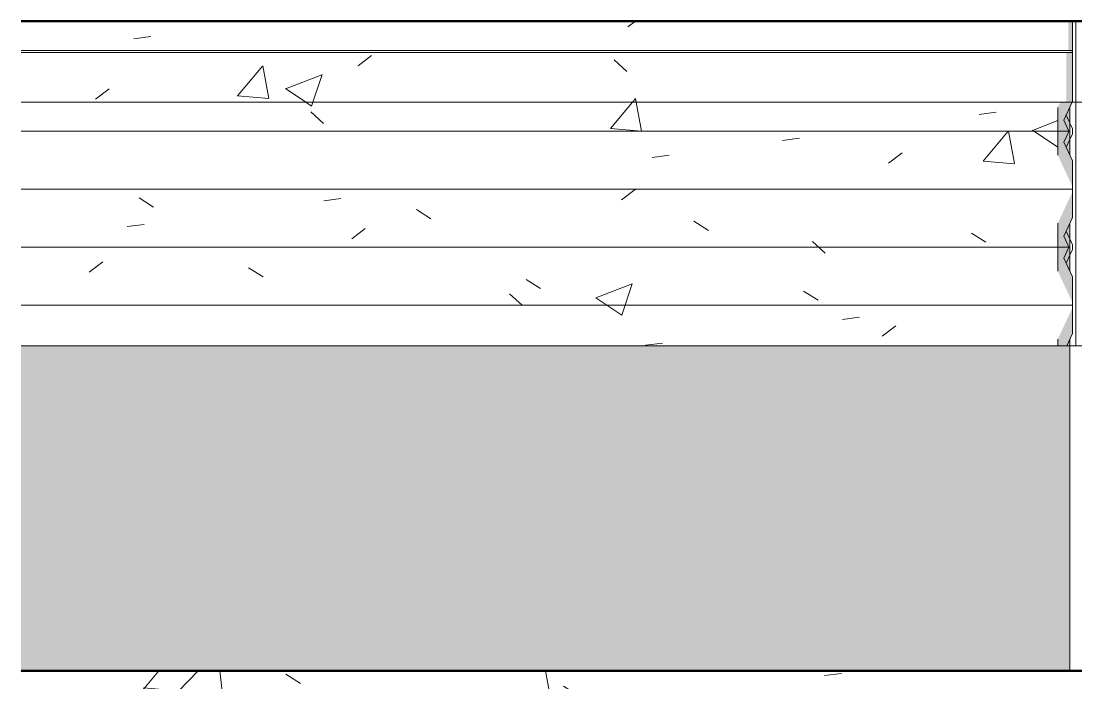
# Model space of a CAD drawing. Header units: inches. Extents: x -12094 to -4267, y -204 to 12515.
# Drawn here: x -6958.16 to -6938.68, y -140.23 to -128 of the extents above; entities that cross this region are included whole.
import ezdxf

# ---------------------------------------------------------------- set-up
doc = ezdxf.new("R2010")
doc.units = ezdxf.units.IN
doc.header["$MEASUREMENT"] = 0
for name, color, linetype, lineweight in [('A-FLOR', 192, 'Continuous', 18), ('A-FLOR-MCUT', 51, 'Continuous', 18), ('A-FLOR-PATT', 8, 'Continuous', 50), ('A-GENM', 13, 'Continuous', 18), ('S-FNDN', 32, 'Continuous', 18)]:
    doc.layers.add(name, color=color, linetype=linetype, lineweight=lineweight)
pattern_1 = [(49.99999999999999, (-6912.855285052783, -133), (6.885996509346783, -0.6020972290784385), [0.72, -7.92]), (355, (-6912.855285052783, -133), (-1.331755638042277, 7.220546511209704), [0.5760000000000001, -6.336]), (100.451, (-6912.281285052783, -133.05), (5.553628550824647, 6.618191212065827), [0.612, -6.731]), (46.184, (-6912.855285052783, -131.08), (10.24564176015205, -1.588925084020156), [1.08, -11.88]), (96.63599999999998, (-6912.001285052782, -131.212), (8.97243871995047, 9.351518401667914), [0.9179999999999999, -10.096]), (351.184, (-6912.855285052783, -131.08), (8.973199131649128, 9.351230365239182), [0.8640000000000001, -9.504]), (21, (-6911.895285052782, -131.56), (5.730725721386895, -3.865003454880041), [0.72, -7.92]), (326, (-6911.895285052782, -131.56), (2.335810685944815, 6.960880220160812), [0.5760000000000001, -6.336]), (71.45100000000001, (-6911.418285052783, -131.882), (8.065875744922518, 3.095947910975024), [0.612, -6.731]), (37.50000000000001, (-6912.855285052783, -133), (0.1168659464360498, 3.195478422797376), [0.317, -5.942, 0.317, -6.115, -6.36]), (37.50000000000001, (-6912.855285052783, -133), (0.1168659464360498, 3.195478422797376), [-12.691, 0.317, -6.042999999999999]), (7.499999999999999, (-6912.855285052783, -133), (2.525430012237227, 3.786024729619641), [0.317, -3.35, 0.317, -5.797999999999999, -2.424]), (7.499999999999999, (-6912.855285052783, -133), (2.525430012237227, 3.786024729619641), [-9.782, 0.317, -2.107]), (327.5, (-6914.996285052783, -133), (5.124368529577271, -0.2161762546582744), [0.317, -2.083, 0.317, -7.171, -9.936]), (327.5, (-6914.996285052783, -133), (5.124368529577271, -0.2161762546582744), [-9.888, 0.317, -9.619]), (317.5, (-6915.956285052783, -133), (5.598326199827542, 0.9614097775270012), [0.317, -2.803, 0.317, -4.656000000000001, -7.056]), (317.5, (-6915.956285052783, -133), (5.598326199827542, 0.9614097775270012), [-8.093, 0.317, -6.739])]

# ---------------------------------------------------------------- blocks, each defined once
blk = doc.blocks.new('Zapata-Rectangular - 9_0x9_0x1_5-154492-SECTION 03 - DET')
at = {"layer": 'S-FNDN'}
h = blk.add_hatch(dxfattribs=at)
h.set_pattern_fill('FP_22', color=256, style=0, pattern_type=2)
h.set_pattern_definition([(49.99999999999999, (-2167.627, -133), (6.885996509346783, -0.6020972290784385), [0.72, -7.92]), (355, (-2167.627, -133), (-1.331755638042277, 7.220546511209704), [0.5760000000000001, -6.336]), (100.451, (-2167.053, -133.05), (5.553628550824647, 6.618191212065827), [0.612, -6.731]), (46.184, (-2167.627, -131.08), (10.24564176015205, -1.588925084020156), [1.08, -11.88]), (96.636, (-2166.773, -131.212), (8.97243871995047, 9.351518401667914), [0.9179999999999999, -10.096]), (351.184, (-2167.627, -131.08), (8.973199131649128, 9.351230365239182), [0.8640000000000001, -9.504]), (21, (-2166.667, -131.56), (5.730725721386895, -3.865003454880041), [0.72, -7.92]), (326, (-2166.667, -131.56), (2.335810685944815, 6.960880220160812), [0.5760000000000001, -6.336]), (71.45100000000001, (-2166.19, -131.882), (8.065875744922518, 3.095947910975024), [0.612, -6.731]), (37.50000000000001, (-2167.627, -133), (0.1168659464360498, 3.195478422797376), [0.317, -5.942, 0.317, -6.115, -6.36]), (37.50000000000001, (-2167.627, -133), (0.1168659464360498, 3.195478422797376), [-12.691, 0.317, -6.042999999999999]), (7.499999999999999, (-2167.627, -133), (2.525430012237227, 3.786024729619641), [0.317, -3.35, 0.317, -5.797999999999999, -2.424]), (7.499999999999999, (-2167.627, -133), (2.525430012237227, 3.786024729619641), [-9.782, 0.317, -2.107]), (327.5, (-2169.768, -133), (5.124368529577271, -0.2161762546582744), [0.317, -2.083, 0.317, -7.171, -9.936]), (327.5, (-2169.768, -133), (5.124368529577271, -0.2161762546582744), [-9.888, 0.317, -9.619]), (317.5, (-2170.728, -133), (5.598326199827542, 0.9614097775270012), [0.317, -2.803, 0.317, -4.656000000000001, -7.056]), (317.5, (-2170.728, -133), (5.598326199827542, 0.9614097775270012), [-8.093, 0.317, -6.739])])
h.paths.add_polyline_path([(-2171.389235371565, -157.7165354330708), (-2129.842235371565, -157.7165354330708), (-2129.842235371565, -140), (-2212.936235371565, -140), (-2212.936235371565, -157.7165354330708)], flags=0)
at = {"layer": 'S-FNDN', "lineweight": 35}
blk.add_line((-2129.842235371565, -140), (-2212.936235371565, -140), dxfattribs=at)

msp = doc.modelspace()

# ---------------------------------------------------------------- hatches: boundary and pattern name
at = {"layer": 'A-FLOR-PATT', "lineweight": 18}
h = msp.add_hatch(dxfattribs=at)
h.set_pattern_fill('FP_22', color=256, style=0, pattern_type=2)
h.set_pattern_definition(pattern_1)
h.paths.add_polyline_path([(-6958.164520424348, -129.5000000000006), (-6938.859892901679, -129.5000000000006), (-6938.859892901679, -128.5809047504956), (-6938.794662419421, -128.5809047504956), (-6938.794662419421, -128.5415346717554), (-6938.82052282294, -128.5415346717554), (-6938.82052282294, -128), (-6958.164520424348, -128), (-6958.164520424348, -128.5809047504956)], flags=0)
h = msp.add_hatch(dxfattribs=at)
h.set_pattern_fill('FP_22', color=256, style=0, pattern_type=2)
h.set_pattern_definition(pattern_1)
h.paths.add_polyline_path([(-6939.017373216635, -133.9999999999999), (-6939.017373216635, -133.8749266152501), (-6938.754717864665, -133.3116603952413), (-6938.74542242265, -133.246547938538), (-6938.759300891186, -133.171607149742), (-6939.017373216635, -132.6181692618279), (-6939.017373216635, -131.7340420789418), (-6938.759300891186, -131.1806041910268), (-6938.74542242265, -131.1056634022309), (-6938.759300891186, -131.0307226134346), (-6939.017373216635, -130.4772847255207), (-6939.01737321664, -129.5931575426459), (-6938.973933141091, -129.5000000000006), (-6958.164520424348, -129.5000000000006), (-6958.164520424348, -133.9999999999999), (-6942.584395424347, -133.9999999999999)], flags=0)
h = msp.add_hatch(dxfattribs=at)
h.set_pattern_fill('FP_21', color=256, style=0, pattern_type=2)
h.set_pattern_definition([(212.005, (-6913.258285052783, -131.992), (-20.15531355664672, -13.43650432341883), [0.6339999999999998, -62.74699999999999]), (213.69, (-6912.855285052783, -131.724), (-6.718814044573195, -6.718243508123681), [0.484, -23.739]), (198.435, (-6912.654285052782, -131.656), (-13.43682800444516, -6.718903346451592), [0.2119999999999999, -21.03299999999999]), (180, (-6912.385285052783, -131.656), (-8.227177196671919e-16, -6.718), [0.269, -6.45]), (161.565, (-6912.183285052783, -131.724), (-6.718891344839532, -0.0003102263950731654), [0.212, -21.033]), (333.4349999999999, (-6912.116285052783, -126.886), (6.718489844793733, 0.0004532146078206623), [0.3, -14.722]), (296.565, (-6912.183285052783, -126.752), (6.718931057776368, -6.718495846604963), [0.15, -14.872]), (270, (-6912.183285052783, -126.416), (6.718, 4.11358859833596e-16), [0.336, -6.382000000000001]), (186.34, (-6912.116285052783, -130.783), (-53.74682536116607, -6.718253314390154), [0.608, -60.229]), (296.565, (-6910.638285052783, -126.618), (6.718931057776368, -6.718495846604963), [0.15, -14.872]), (303.69, (-6910.772285052783, -126.416), (6.718243508123682, -6.718814044573195), [0.242, -23.981]), (229.399, (-6909.698285052782, -129.372), (-33.5913656305806, -40.31051581253518), [0.6189999999999998, -61.31999999999999]), (243.435, (-6909.496285052783, -128.969), (0.0004532146078206623, -6.718489844793732), [0.451, -14.572]), (213.69, (-6907.145285052782, -129.708), (-6.718814044573195, -6.718243508123681), [0.242, -23.981]), (33.69, (-6909.160285052783, -131.589), (6.718814044573195, 6.718243508123681), [0.2419999999999999, -23.98099999999999]), (0, (-6909.294285052783, -131.589), (0, 6.718), [0.134, -6.584]), (333.4349999999999, (-6909.429285052783, -131.522), (6.718489844793733, 0.0004532146078206623), [0.15, -14.872]), (284.036, (-6909.496285052783, -131.253), (6.717908630976408, -20.1554665940993), [0.277, -27.423]), (270, (-6909.496285052783, -131.119), (6.718, 4.11358859833596e-16), [0.134, -6.584]), (243.435, (-6909.496285052783, -130.985), (0.0004532146078206623, -6.718489844793732), [0.15, -14.872]), (135, (-6909.496285052783, -130.917), (-6.718928634834574, 4.440892098500626e-16), [0.095, -9.406]), (90, (-6909.496285052783, -130.985), (-6.718, 4.11358859833596e-16), [0.067, -6.651]), (18.435, (-6907.077285052783, -127.894), (13.43682800444516, 6.71890334645159), [0.425, -20.82]), (6.340000000000001, (-6906.674285052783, -127.76), (53.74682536116607, 6.718253314390159), [0.6079999999999998, -60.22899999999998]), (180, (-6906.943285052783, -129.372), (-8.227177196671919e-16, -6.718), [0.403, -6.315]), (197.354, (-6905.868285052782, -129.036), (-20.15450382999877, -6.718396934281644), [1.126, -111.493]), (198.435, (-6905.667285052783, -128.969), (-13.43682800444516, -6.718903346451592), [0.2119999999999999, -21.03299999999999]), (213.69, (-6905.465285052783, -128.835), (-6.718814044573195, -6.718243508123681), [0.242, -23.981]), (251.565, (-6905.398285052783, -128.633), (0.0003102263950740536, -6.718891344839532), [0.212, -21.033]), (243.435, (-6905.331285052783, -128.499), (0.0004532146078206623, -6.718489844793732), [0.15, -14.872]), (270, (-6905.331285052783, -128.364), (6.718, 4.11358859833596e-16), [0.134, -6.584]), (293.199, (-6905.532285052783, -127.894), (6.718389669656555, -13.43693317861826), [0.5119999999999998, -50.65399999999998]), (315, (-6905.734285052782, -127.693), (6.718928634834575, 0), [0.285, -9.216000000000001]), (0, (-6906.070285052783, -127.693), (0, 6.718), [0.336, -6.382000000000001]), (341.565, (-6907.548285052782, -129.305), (6.718891344839532, 0.0003102263950736095), [0.2119999999999999, -21.03299999999999]), (303.69, (-6907.682285052782, -129.103), (6.718243508123682, -6.718814044573195), [0.242, -23.981]), (279.462, (-6907.749285052783, -128.7), (6.717646912482245, -33.59168285393302), [0.4089999999999999, -40.45699999999999]), (270, (-6907.749285052783, -128.297), (6.718, 4.11358859833596e-16), [0.403, -6.315]), (239.036, (-6907.548285052782, -127.961), (-6.718342669103879, -13.43619960332899), [0.3919999999999999, -38.78199999999998]), (188.13, (-6907.077285052783, -127.894), (-40.31004827658251, -6.718149517507598), [0.475, -47.03100000000001]), (116.565, (-6912.049285052783, -128.096), (-6.718931057776366, 6.718495846604963), [0.15, -14.872]), (135, (-6911.915285052783, -128.23), (-6.718928634834574, 4.440892098500626e-16), [0.19, -9.311]), (168.69, (-6911.579285052783, -128.297), (-6.718546558021507, -0.0003843141226744784), [0.343, -33.914]), (191.31, (-6911.243285052782, -128.23), (-26.87319773118255, -6.718774345129124), [0.3429999999999999, -33.91399999999999]), (194.036, (-6910.974285052783, -128.163), (-20.1554665940993, -6.7179086309764), [0.277, -27.423]), (236.31, (-6910.840285052783, -127.961), (-6.718790290847, -13.43678812170602), [0.242, -23.981]), (236.31, (-6910.705285052783, -127.76), (-6.718790290847, -13.43678812170602), [0.242, -23.981]), (270, (-6910.705285052783, -127.558), (6.718, 4.11358859833596e-16), [0.202, -6.517]), (291.801, (-6910.840285052783, -127.222), (6.718732694992648, -13.43677699350692), [0.362, -35.817]), (116.565, (-6910.772285052783, -128.633), (-6.718931057776366, 6.718495846604963), [0.3, -14.722]), (168.69, (-6910.437285052782, -128.7), (-6.718546558021507, -0.0003843141226744784), [0.343, -33.914]), (194.036, (-6910.168285052783, -128.633), (-20.1554665940993, -6.7179086309764), [0.277, -27.423]), (225, (-6909.966285052782, -128.432), (4.440892098500626e-16, -6.718928634834574), [0.285, -9.216000000000001]), (251.565, (-6909.899285052783, -128.23), (0.0003102263950740536, -6.718891344839532), [0.212, -21.033]), (296.565, (-6910.033285052783, -127.961), (6.718931057776368, -6.718495846604963), [0.3, -14.722]), (315, (-6910.168285052783, -127.827), (6.718928634834575, 0), [0.19, -9.311]), (326.31, (-6910.369285052782, -127.693), (13.43678812170602, -6.718790290847002), [0.2419999999999999, -23.98099999999999]), (0, (-6910.504285052783, -127.693), (0, 6.718), [0.134, -6.584]), (33.69, (-6910.705285052783, -127.827), (6.718814044573195, 6.718243508123681), [0.2419999999999999, -23.98099999999999]), (71.565, (-6910.772285052783, -128.028), (-0.0003102263950736095, 6.718891344839532), [0.212, -21.033]), (63.435, (-6910.840285052783, -128.163), (-0.0004532146078202182, 6.718489844793733), [0.15, -14.872]), (71.565, (-6910.907285052783, -128.364), (-0.0003102263950736095, 6.718891344839532), [0.212, -21.033]), (104.036, (-6910.907285052783, -128.633), (-6.717908630976406, 20.1554665940993), [0.277, -27.423]), (45, (-6911.041285052783, -128.767), (0, 6.718928634834575), [0.19, -9.311]), (18.435, (-6911.243285052782, -128.835), (13.43682800444516, 6.71890334645159), [0.212, -21.033]), (0, (-6911.579285052783, -128.835), (0, 6.718), [0.336, -6.382000000000001]), (14.036, (-6911.847285052783, -128.902), (20.1554665940993, 6.717908630976407), [0.277, -27.423]), (341.565, (-6912.049285052783, -128.835), (6.718891344839532, 0.0003102263950736095), [0.2119999999999999, -21.03299999999999]), (270, (-6912.049285052783, -128.633), (6.718, 4.11358859833596e-16), [0.202, -6.517]), (225, (-6911.847285052783, -128.432), (4.440892098500626e-16, -6.718928634834574), [0.285, -9.216000000000001]), (198.435, (-6911.444285052783, -128.297), (-13.43682800444516, -6.718903346451592), [0.4249999999999999, -20.81999999999999]), (180, (-6911.108285052783, -128.297), (-8.227177196671919e-16, -6.718), [0.336, -6.382000000000001]), (153.435, (-6910.974285052783, -128.364), (-6.718489844793733, -0.0004532146078197741), [0.15, -14.872]), (206.565, (-6908.421285052782, -129.439), (-6.718495846604963, -6.718931057776368), [0.15, -14.872]), (146.31, (-6908.220285052783, -129.574), (-13.43678812170602, 6.718790290847002), [0.2419999999999999, -23.98099999999999]), (119.745, (-6907.951285052783, -130.044), (-20.15459765150557, 33.59141717025238), [0.5419999999999998, -53.62299999999999]), (95.711, (-6907.884285052783, -130.716), (-6.718223946881164, 60.46458120254826), [0.675, -66.843]), (90, (-6907.884285052783, -130.783), (-6.718, 4.11358859833596e-16), [0.067, -6.651]), (63.435, (-6907.951285052783, -130.917), (-0.0004532146078202182, 6.718489844793733), [0.15, -14.872]), (26.565, (-6908.085285052783, -130.985), (6.718495846604963, 6.718931057776367), [0.15, -14.872]), (0, (-6908.287285052782, -130.985), (0, 6.718), [0.202, -6.517]), (0, (-6908.354285052783, -130.985), (0, 6.718), [0.067, -6.651]), (0, (-6908.488285052783, -130.985), (0, 6.718), [0.134, -6.584]), (326.31, (-6908.690285052782, -130.85), (13.43678812170602, -6.718790290847002), [0.2419999999999999, -23.98099999999999]), (333.4349999999999, (-6908.824285052782, -130.783), (6.718489844793733, 0.0004532146078206623), [0.15, -14.872]), (284.036, (-6908.891285052783, -130.514), (6.717908630976408, -20.1554665940993), [0.277, -27.423]), (270, (-6908.891285052783, -130.38), (6.718, 4.11358859833596e-16), [0.134, -6.584]), (270, (-6908.891285052783, -130.178), (6.718, 4.11358859833596e-16), [0.202, -6.517]), (258.69, (-6908.824285052782, -129.842), (0.0003843141226755886, -6.718546558021507), [0.343, -33.914]), (231.34, (-6908.555285052783, -129.506), (-20.15509477345221, -26.87290793109595), [0.43, -42.588]), (270, (-6907.145285052782, -129.641), (6.718, 4.11358859833596e-16), [0.067, -6.651]), (270, (-6907.145285052782, -129.574), (6.718, 4.11358859833596e-16), [0.067, -6.651]), (326.31, (-6907.346285052783, -129.439), (13.43678812170602, -6.718790290847002), [0.2419999999999999, -23.98099999999999]), (333.4349999999999, (-6907.749285052783, -129.238), (6.718489844793733, 0.0004532146078206623), [0.451, -14.572]), (0, (-6908.085285052783, -129.238), (0, 6.718), [0.336, -6.382000000000001]), (63.435, (-6908.152285052783, -129.372), (-0.0004532146078202182, 6.718489844793733), [0.15, -14.872]), (90, (-6908.152285052783, -129.641), (-6.718, 4.11358859833596e-16), [0.269, -6.45]), (135, (-6907.951285052783, -129.842), (-6.718928634834574, 4.440892098500626e-16), [0.285, -9.216000000000001]), (161.565, (-6907.749285052783, -129.91), (-6.718891344839532, -0.0003102263950731654), [0.212, -21.033]), (180, (-6907.548285052782, -129.91), (-8.227177196671919e-16, -6.718), [0.202, -6.517]), (198.435, (-6907.346285052783, -129.842), (-13.43682800444516, -6.718903346451592), [0.2119999999999999, -21.03299999999999]), (351.8699999999999, (-6909.966285052782, -126.214), (6.71850437100778, -0.0001294193056471382), [0.9499999999999997, -46.55599999999999]), (14.036, (-6910.235285052782, -126.282), (20.1554665940993, 6.717908630976407), [0.277, -27.423]), (53.13, (-6910.437285052782, -126.55), (13.43643600557098, 20.15517599695412), [0.336, -33.256]), (95.19399999999999, (-6910.369285052782, -127.289), (-6.717611572054846, 67.18373028320916), [0.742, -73.464]), (101.31, (-6910.302285052783, -127.625), (-6.718774345129119, 26.87319773118255), [0.3429999999999999, -33.91399999999999]), (143.13, (-6910.033285052783, -127.827), (-20.15517599695412, 13.43643600557098), [0.336, -33.256]), (161.565, (-6909.832285052782, -127.894), (-6.718891344839532, -0.0003102263950731654), [0.212, -21.033]), (198.435, (-6909.630285052783, -127.827), (-13.43682800444516, -6.718903346451592), [0.2119999999999999, -21.03299999999999]), (225, (-6909.294285052783, -127.491), (4.440892098500626e-16, -6.718928634834574), [0.475, -9.026]), (228.814, (-6908.824285052782, -126.954), (-40.31023285063405, -47.02846500288589), [0.7140000000000001, -70.703]), (251.565, (-6908.757285052783, -126.752), (0.0003102263950740536, -6.718891344839532), [0.212, -21.033]), (270, (-6908.757285052783, -126.685), (6.718, 4.11358859833596e-16), [0.067, -6.651]), (288.435, (-6908.824285052782, -126.483), (6.71890334645159, -13.43682800444516), [0.212, -21.033]), (326.31, (-6909.026285052782, -126.349), (13.43678812170602, -6.718790290847002), [0.2419999999999999, -23.98099999999999]), (90, (-6912.116285052783, -127.961), (-6.718, 4.11358859833596e-16), [0.47, -6.247999999999999]), (338.199, (-6911.176285052783, -127.088), (20.15560571394884, -6.717941894943174), [0.362, -35.817]), (0, (-6911.579285052783, -127.088), (0, 6.718), [0.403, -6.315]), (30.964, (-6911.915285052783, -127.289), (20.15514262385684, 13.43665679445557), [0.392, -38.782]), (45, (-6912.116285052783, -127.491), (0, 6.718928634834575), [0.285, -9.216000000000001]), (90, (-6913.191285052782, -130.111), (-6.718, 4.11358859833596e-16), [0.47, -6.247999999999999]), (116.565, (-6912.990285052783, -130.514), (-6.718931057776366, 6.718495846604963), [0.451, -14.572]), (153.435, (-6912.586285052783, -130.716), (-6.718489844793733, -0.0004532146078197741), [0.451, -14.572]), (180, (-6912.251285052782, -130.716), (-8.227177196671919e-16, -6.718), [0.336, -6.382000000000001]), (218.66, (-6911.915285052783, -130.447), (-6.718416579782554, -6.718149199035615), [0.43, -42.588]), (231.34, (-6911.646285052782, -130.111), (-20.15509477345221, -26.87290793109595), [0.43, -42.588]), (213.69, (-6911.243285052782, -129.842), (-6.718814044573195, -6.718243508123681), [0.484, -23.739]), (239.036, (-6911.041285052783, -129.506), (-6.718342669103879, -13.43619960332899), [0.3919999999999999, -38.78199999999998]), (270, (-6911.041285052783, -129.372), (6.718, 4.11358859833596e-16), [0.134, -6.584]), (270, (-6911.041285052783, -129.171), (6.718, 4.11358859833596e-16), [0.202, -6.517]), (315, (-6911.243285052782, -128.969), (6.718928634834575, 0), [0.285, -9.216000000000001]), (350.538, (-6911.646285052782, -128.902), (6.718329017888037, -0.0004554158278380349), [0.409, -40.457]), (14.036, (-6912.183285052783, -129.036), (20.1554665940993, 6.717908630976407), [0.5539999999999999, -27.146]), (18.435, (-6912.788285052782, -129.238), (13.43682800444516, 6.71890334645159), [0.637, -20.608]), (45, (-6912.990285052783, -129.439), (0, 6.718928634834575), [0.285, -9.216000000000001]), (45, (-6913.191285052782, -129.641), (0, 6.718928634834575), [0.285, -9.216000000000001]), (108.435, (-6911.713285052783, -131.119), (-6.718903346451588, 13.43682800444516), [0.4249999999999999, -20.82]), (126.87, (-6911.511285052782, -131.388), (-6.718812001853419, 6.718387997410574), [0.336, -33.256]), (146.31, (-6911.310285052783, -131.522), (-13.43678812170602, 6.718790290847002), [0.2419999999999999, -23.98099999999999]), (161.565, (-6911.108285052783, -131.589), (-6.718891344839532, -0.0003102263950731654), [0.212, -21.033]), (135, (-6910.907285052783, -131.791), (-6.718928634834574, 4.440892098500626e-16), [0.285, -9.216000000000001]), (161.565, (-6910.705285052783, -131.858), (-6.718891344839532, -0.0003102263950731654), [0.212, -21.033]), (180, (-6910.504285052783, -131.858), (-8.227177196671919e-16, -6.718), [0.202, -6.517]), (206.565, (-6910.369285052782, -131.791), (-6.718495846604963, -6.718931057776368), [0.15, -14.872]), (206.565, (-6910.101285052782, -131.656), (-6.718495846604963, -6.718931057776368), [0.3, -14.722]), (189.462, (-6909.698285052782, -131.589), (-33.59168285393302, -6.717646912482254), [0.409, -40.457]), (243.435, (-6909.563285052783, -131.32), (0.0004532146078206623, -6.718489844793732), [0.3, -14.722]), (270, (-6909.563285052783, -131.253), (6.718, 4.11358859833596e-16), [0.067, -6.651]), (270, (-6909.563285052783, -131.119), (6.718, 4.11358859833596e-16), [0.134, -6.584]), (326.31, (-6909.765285052783, -130.716), (13.43678812170602, -6.718790290847002), [0.2419999999999999, -23.98099999999999]), (327.995, (-6910.302285052783, -130.38), (33.59189161883149, -20.15499901931723), [0.634, -62.747]), (329.0359999999999, (-6910.638285052783, -130.178), (13.43619960332899, -6.718342669103882), [0.392, -38.782]), (341.565, (-6911.041285052783, -130.044), (6.718891344839532, 0.0003102263950736095), [0.4249999999999999, -20.81999999999999]), (0, (-6911.310285052783, -130.044), (0, 6.718), [0.269, -6.45]), (33.69, (-6911.511285052782, -130.178), (6.718814044573195, 6.718243508123681), [0.2419999999999999, -23.98099999999999]), (53.13, (-6911.713285052783, -130.447), (13.43643600557098, 20.15517599695412), [0.336, -33.256]), (63.435, (-6911.847285052783, -130.716), (-0.0004532146078202182, 6.718489844793733), [0.3, -14.722]), (225, (-6908.757285052783, -131.253), (4.440892098500626e-16, -6.718928634834574), [0.285, -9.216000000000001]), (236.31, (-6908.623285052783, -131.052), (-6.718790290847, -13.43678812170602), [0.242, -23.981]), (270, (-6908.623285052783, -130.985), (6.718, 4.11358859833596e-16), [0.067, -6.651]), (315, (-6908.757285052783, -130.85), (6.718928634834575, 0), [0.19, -9.311]), (333.4349999999999, (-6909.026285052782, -130.716), (6.718489844793733, 0.0004532146078206623), [0.3, -14.722]), (18.435, (-6909.429285052783, -130.85), (13.43682800444516, 6.71890334645159), [0.425, -20.82]), (75.964, (-6909.496285052783, -131.119), (0.0004565223019592501, 6.718479351132023), [0.2769999999999999, -27.42299999999999]), (71.565, (-6912.519285052783, -132.395), (-0.0003102263950736095, 6.718891344839532), [0.212, -21.033]), (135, (-6912.385285052783, -132.53), (-6.718928634834574, 4.440892098500626e-16), [0.19, -9.311]), (146.31, (-6912.183285052783, -132.664), (-13.43678812170602, 6.718790290847002), [0.2419999999999999, -23.98099999999999]), (153.435, (-6911.915285052783, -132.798), (-6.718489844793733, -0.0004532146078197741), [0.3, -14.722]), (180, (-6911.847285052783, -132.798), (-8.227177196671919e-16, -6.718), [0.067, -6.651]), (161.565, (-6911.646285052782, -132.866), (-6.718891344839532, -0.0003102263950731654), [0.212, -21.033]), (180, (-6911.377285052782, -132.866), (-8.227177196671919e-16, -6.718), [0.269, -6.45]), (198.435, (-6911.176285052783, -132.798), (-13.43682800444516, -6.718903346451592), [0.2119999999999999, -21.03299999999999]), (210.964, (-6910.840285052783, -132.597), (-20.15514262385684, -13.43665679445557), [0.392, -38.782]), (206.565, (-6910.705285052783, -132.53), (-6.718495846604963, -6.718931057776368), [0.15, -14.872]), (251.565, (-6910.638285052783, -132.328), (0.0003102263950740536, -6.718891344839532), [0.212, -21.033]), (303.69, (-6910.772285052783, -132.127), (6.718243508123682, -6.718814044573195), [0.242, -23.981]), (306.87, (-6910.974285052783, -131.858), (6.718812001853419, -6.718387997410574), [0.336, -33.256]), (323.13, (-6911.243285052782, -131.656), (20.15517599695412, -13.43643600557098), [0.336, -33.256]), (345.964, (-6911.511285052782, -131.589), (6.718479351132024, -0.000456522301958362), [0.277, -27.423]), (18.435, (-6911.713285052783, -131.656), (13.43682800444516, 6.71890334645159), [0.212, -21.033]), (30.964, (-6912.049285052783, -131.858), (20.15514262385684, 13.43665679445557), [0.392, -38.782]), (39.806, (-6912.452285052783, -132.194), (6.718300872984038, 6.718145382474386), [0.525, -51.947]), (135, (-6910.437285052782, -132.798), (-6.718928634834574, 4.440892098500626e-16), [0.095, -9.406]), (153.435, (-6910.302285052783, -132.866), (-6.718489844793733, -0.0004532146078197741), [0.15, -14.872]), (191.31, (-6909.966285052782, -132.798), (-26.87319773118255, -6.718774345129124), [0.3429999999999999, -33.91399999999999]), (165.964, (-6909.698285052782, -132.866), (-6.718479351132024, 0.0004565223019565856), [0.2769999999999999, -27.42299999999999]), (175.236, (-6908.891285052783, -132.933), (-6.718213229595826, -4.103194719706771e-05), [0.809, -80.09]), (206.565, (-6908.757285052783, -132.866), (-6.718495846604963, -6.718931057776368), [0.15, -14.872]), (225, (-6908.623285052783, -132.731), (4.440892098500626e-16, -6.718928634834574), [0.19, -9.311]), (270, (-6908.623285052783, -132.395), (6.718, 4.11358859833596e-16), [0.336, -6.382000000000001]), (270, (-6908.623285052783, -132.194), (6.718, 4.11358859833596e-16), [0.202, -6.517]), (308.66, (-6908.891285052783, -131.858), (6.718149199035616, -6.718416579782554), [0.43, -42.588]), (338.199, (-6909.227285052782, -131.724), (20.15560571394884, -6.717941894943174), [0.362, -35.817]), (348.69, (-6909.563285052783, -131.656), (6.718546558021507, 0.0003843141226760327), [0.343, -33.914]), (18.435, (-6910.168285052783, -131.858), (13.43682800444516, 6.71890334645159), [0.637, -20.608]), (36.87, (-6910.437285052782, -132.059), (6.718387997410574, 6.718812001853419), [0.336, -33.256]), (68.199, (-6910.571285052783, -132.395), (6.717941894943177, 20.15560571394884), [0.362, -35.817]), (101.31, (-6910.504285052783, -132.731), (-6.718774345129119, 26.87319773118255), [0.3429999999999999, -33.91399999999999]), (348.69, (-6911.108285052783, -126.349), (6.718546558021507, 0.0003843141226760327), [0.343, -33.914]), (354.806, (-6911.847285052783, -126.282), (6.718567179914222, -0.0002213130375007255), [0.742, -73.464]), (0, (-6912.049285052783, -126.282), (0, 6.718), [0.202, -6.517]), (45, (-6912.183285052783, -126.416), (0, 6.718928634834575), [0.19, -9.311]), (180, (-6911.646285052782, -127.021), (-8.227177196671919e-16, -6.718), [0.202, -6.517]), (188.13, (-6911.176285052783, -126.954), (-40.31004827658251, -6.718149517507598), [0.475, -47.03100000000001]), (172.875, (-6910.638285052783, -127.021), (-6.717845260156631, 0.0002461525846643164), [0.542, -53.623]), (225, (-6910.571285052783, -126.954), (4.440892098500626e-16, -6.718928634834574), [0.095, -9.406]), (270, (-6910.571285052783, -126.752), (6.718, 4.11358859833596e-16), [0.202, -6.517]), (161.565, (-6908.421285052782, -126.55), (-6.718891344839532, -0.0003102263950731654), [0.212, -21.033]), (180, (-6908.152285052783, -126.55), (-8.227177196671919e-16, -6.718), [0.269, -6.45]), (198.435, (-6907.951285052783, -126.483), (-13.43682800444516, -6.718903346451592), [0.2119999999999999, -21.03299999999999]), (170.538, (-6907.548285052782, -126.55), (-6.718329017888037, 0.0004554158278409215), [0.4089999999999999, -40.45699999999999]), (213.69, (-6907.346285052783, -126.416), (-6.718814044573195, -6.718243508123681), [0.242, -23.981]), (270, (-6907.346285052783, -126.349), (6.718, 4.11358859833596e-16), [0.067, -6.651]), (296.565, (-6907.413285052782, -126.214), (6.718931057776368, -6.718495846604963), [0.15, -14.872]), (341.565, (-6907.816285052782, -126.08), (6.718891344839532, 0.0003102263950736095), [0.4249999999999999, -20.81999999999999]), (341.565, (-6908.220285052783, -125.946), (6.718891344839532, 0.0003102263950736095), [0.4249999999999999, -20.81999999999999]), (14.036, (-6908.488285052783, -126.013), (20.1554665940993, 6.717908630976407), [0.277, -27.423]), (45, (-6908.690285052782, -126.214), (0, 6.718928634834575), [0.285, -9.216000000000001]), (104.036, (-6908.623285052783, -126.483), (-6.717908630976406, 20.1554665940993), [0.277, -27.423]), (0, (-6913.863285052783, -132.328), (0, 6.718), [0.067, -6.651]), (315, (-6913.997285052783, -132.194), (6.718928634834575, 0), [0.19, -9.311]), (274.764, (-6914.064285052783, -131.388), (6.718841475127466, -73.90130005102824), [0.809, -80.09]), (255.964, (-6913.997285052783, -131.119), (-0.0004565223019581399, -6.718479351132024), [0.277, -27.423]), (225, (-6913.863285052783, -130.985), (4.440892098500626e-16, -6.718928634834574), [0.19, -9.311]), (198.435, (-6913.258285052783, -130.783), (-13.43682800444516, -6.718903346451592), [0.6369999999999998, -20.60799999999999]), (180, (-6913.191285052782, -130.783), (-8.227177196671919e-16, -6.718), [0.067, -6.651]), (171.87, (-6912.721285052783, -130.85), (-6.71850437100778, 0.0001294193056482484), [0.475, -47.03100000000001]), (146.31, (-6911.915285052783, -130.917), (-13.43678812170602, 6.718790290847002), [0.2419999999999999, -23.98099999999999]), (108.435, (-6911.780285052782, -131.32), (-6.718903346451588, 13.43682800444516), [0.4249999999999999, -20.82]), (90, (-6911.780285052782, -131.388), (-6.718, 4.11358859833596e-16), [0.067, -6.651]), (71.565, (-6911.847285052783, -131.589), (-0.0003102263950736095, 6.718891344839532), [0.212, -21.033]), (26.565, (-6911.982285052783, -131.656), (6.718495846604963, 6.718931057776367), [0.15, -14.872]), (18.435, (-6912.183285052783, -131.724), (13.43682800444516, 6.71890334645159), [0.212, -21.033]), (126.87, (-6908.555285052783, -132.194), (-6.718812001853419, 6.718387997410574), [0.336, -33.256]), (123.69, (-6908.421285052782, -132.395), (-6.71824350812368, 6.718814044573197), [0.242, -23.981]), (149.036, (-6908.085285052783, -132.597), (-13.43619960332899, 6.718342669103882), [0.392, -38.782]), (168.69, (-6907.749285052783, -132.664), (-6.718546558021507, -0.0003843141226744784), [0.343, -33.914]), (213.69, (-6907.548285052782, -132.53), (-6.718814044573195, -6.718243508123681), [0.242, -23.981]), (251.565, (-6907.481285052782, -132.328), (0.0003102263950740536, -6.718891344839532), [0.212, -21.033]), (270, (-6907.481285052782, -132.261), (6.718, 4.11358859833596e-16), [0.067, -6.651]), (279.462, (-6907.548285052782, -131.858), (6.717646912482245, -33.59168285393302), [0.4089999999999999, -40.45699999999999]), (243.435, (-6907.481285052782, -131.724), (0.0004532146078206623, -6.718489844793732), [0.15, -14.872]), (270, (-6907.481285052782, -131.656), (6.718, 4.11358859833596e-16), [0.067, -6.651]), (296.565, (-6907.682285052782, -131.253), (6.718931057776368, -6.718495846604963), [0.451, -14.572]), (329.0359999999999, (-6908.018285052783, -131.052), (13.43619960332899, -6.718342669103882), [0.392, -38.782]), (8.130000000000003, (-6908.488285052783, -131.119), (40.31004827658251, 6.718149517507591), [0.475, -47.03100000000001]), (45, (-6908.757285052783, -131.388), (0, 6.718928634834575), [0.38, -9.121]), (45, (-6908.891285052783, -131.522), (0, 6.718928634834575), [0.19, -9.311]), (90, (-6908.891285052783, -131.724), (-6.718, 4.11358859833596e-16), [0.202, -6.517]), (123.69, (-6908.757285052783, -131.925), (-6.71824350812368, 6.718814044573197), [0.242, -23.981]), (101.31, (-6907.749285052783, -130.716), (-6.718774345129119, 26.87319773118255), [0.3429999999999999, -33.91399999999999]), (108.435, (-6907.682285052782, -130.917), (-6.718903346451588, 13.43682800444516), [0.212, -21.033]), (135, (-6907.615285052783, -130.985), (-6.718928634834574, 4.440892098500626e-16), [0.095, -9.406]), (180, (-6907.413285052782, -130.985), (-8.227177196671919e-16, -6.718), [0.202, -6.517]), (213.69, (-6907.212285052783, -130.85), (-6.718814044573195, -6.718243508123681), [0.242, -23.981]), (187.125, (-6906.674285052783, -130.783), (-47.02789557115097, -6.71795587577942), [0.542, -53.623]), (236.31, (-6906.540285052783, -130.581), (-6.718790290847, -13.43678812170602), [0.242, -23.981]), (270, (-6906.540285052783, -130.514), (6.718, 4.11358859833596e-16), [0.067, -6.651]), (288.435, (-6906.607285052783, -130.313), (6.71890334645159, -13.43682800444516), [0.212, -21.033]), (285.945, (-6906.741285052783, -129.842), (6.718303278159239, -20.15482461006979), [0.4889999999999999, -48.42099999999999]), (315, (-6906.876285052782, -129.708), (6.718928634834575, 0), [0.19, -9.311]), (18.435, (-6907.077285052783, -129.775), (13.43682800444516, 6.71890334645159), [0.212, -21.033]), (29.745, (-6907.548285052782, -130.044), (33.59141717025238, 20.15459765150556), [0.542, -53.623]), (18.435, (-6907.749285052783, -130.111), (13.43682800444516, 6.71890334645159), [0.212, -21.033]), (75.964, (-6907.816285052782, -130.38), (0.0004565223019592501, 6.718479351132023), [0.2769999999999999, -27.42299999999999]), (180, (-6909.765285052783, -128.633), (-8.227177196671919e-16, -6.718), [0.202, -6.517]), (180, (-6909.630285052783, -128.633), (-8.227177196671919e-16, -6.718), [0.134, -6.584]), (135, (-6909.496285052783, -128.767), (-6.718928634834574, 4.440892098500626e-16), [0.19, -9.311]), (90, (-6909.496285052783, -128.969), (-6.718, 4.11358859833596e-16), [0.202, -6.517]), (26.565, (-6910.504285052783, -130.044), (6.718495846604963, 6.718931057776367), [0.451, -14.572]), (341.565, (-6910.705285052783, -129.977), (6.718891344839532, 0.0003102263950736095), [0.2119999999999999, -21.03299999999999]), (300.964, (-6910.907285052783, -129.641), (13.43665679445557, -20.15514262385684), [0.392, -38.782]), (71.565, (-6909.630285052783, -129.439), (-0.0003102263950736095, 6.718891344839532), [0.212, -21.033]), (90, (-6909.630285052783, -129.775), (-6.718, 4.11358859833596e-16), [0.336, -6.382000000000001]), (123.69, (-6909.496285052783, -129.977), (-6.71824350812368, 6.718814044573197), [0.242, -23.981]), (153.435, (-6909.227285052782, -130.111), (-6.718489844793733, -0.0004532146078197741), [0.3, -14.722]), (198.435, (-6909.026285052782, -130.044), (-13.43682800444516, -6.718903346451592), [0.2119999999999999, -21.03299999999999]), (243.435, (-6908.959285052782, -129.91), (0.0004532146078206623, -6.718489844793732), [0.15, -14.872]), (255.964, (-6908.891285052783, -129.641), (-0.0004565223019581399, -6.718479351132024), [0.277, -27.423]), (251.565, (-6908.824285052782, -129.439), (0.0003102263950740536, -6.718891344839532), [0.212, -21.033]), (291.801, (-6908.959285052782, -129.103), (6.718732694992648, -13.43677699350692), [0.362, -35.817]), (323.13, (-6909.227285052782, -128.902), (20.15517599695412, -13.43643600557098), [0.336, -33.256]), (18.435, (-6909.429285052783, -128.969), (13.43682800444516, 6.71890334645159), [0.212, -21.033]), (63.435, (-6909.563285052783, -129.238), (-0.0004532146078202182, 6.718489844793733), [0.3, -14.722]), (135, (-6910.101285052782, -130.447), (-6.718928634834574, 4.440892098500626e-16), [0.285, -9.216000000000001]), (149.036, (-6909.765285052783, -130.649), (-13.43619960332899, 6.718342669103882), [0.392, -38.782]), (146.31, (-6909.563285052783, -130.783), (-13.43678812170602, 6.718790290847002), [0.2419999999999999, -23.98099999999999]), (180, (-6909.429285052783, -130.783), (-8.227177196671919e-16, -6.718), [0.134, -6.584]), (210.964, (-6909.093285052782, -130.581), (-20.15514262385684, -13.43665679445557), [0.392, -38.782]), (243.435, (-6909.026285052782, -130.447), (0.0004532146078206623, -6.718489844793732), [0.15, -14.872]), (303.69, (-6909.160285052783, -130.245), (6.718243508123682, -6.718814044573195), [0.242, -23.981]), (321.34, (-6909.496285052783, -129.977), (26.87290793109594, -20.15509477345222), [0.43, -42.588]), (345.964, (-6909.765285052783, -129.91), (6.718479351132024, -0.000456522301958362), [0.277, -27.423]), (11.31, (-6910.101285052782, -129.977), (26.87319773118255, 6.718774345129117), [0.3429999999999999, -33.91399999999999]), (26.565, (-6910.235285052782, -130.044), (6.718495846604963, 6.718931057776367), [0.15, -14.872]), (71.565, (-6910.302285052783, -130.245), (-0.0003102263950736095, 6.718891344839532), [0.212, -21.033]), (15.945, (-6910.437285052782, -128.767), (20.15482461006979, 6.718303278159243), [0.489, -48.42100000000001]), (29.745, (-6910.907285052783, -129.036), (33.59141717025238, 20.15459765150556), [0.542, -53.623]), (63.435, (-6910.974285052783, -129.171), (-0.0004532146078202182, 6.718489844793733), [0.15, -14.872]), (90, (-6910.974285052783, -129.372), (-6.718, 4.11358859833596e-16), [0.202, -6.517]), (104.036, (-6910.907285052783, -129.641), (-6.717908630976406, 20.1554665940993), [0.277, -27.423]), (120.964, (-6910.705285052783, -129.977), (-13.43665679445557, 20.15514262385684), [0.3919999999999999, -38.78199999999998]), (153.435, (-6906.943285052783, -126.416), (-6.718489844793733, -0.0004532146078197741), [0.15, -14.872]), (180, (-6906.809285052783, -126.416), (-8.227177196671919e-16, -6.718), [0.134, -6.584]), (209.745, (-6906.338285052783, -126.147), (-33.59141717025237, -20.15459765150558), [0.542, -53.623]), (225, (-6906.070285052783, -125.879), (4.440892098500626e-16, -6.718928634834574), [0.38, -9.121]), (239.036, (-6905.868285052782, -125.543), (-6.718342669103879, -13.43619960332899), [0.3919999999999999, -38.78199999999998]), (239.036, (-6905.667285052783, -125.207), (-6.718342669103879, -13.43619960332899), [0.3919999999999999, -38.78199999999998]), (270, (-6905.667285052783, -125.14), (6.718, 4.11358859833596e-16), [0.067, -6.651]), (333.4349999999999, (-6905.801285052783, -125.072), (6.718489844793733, 0.0004532146078206623), [0.15, -14.872]), (0, (-6906.002285052782, -125.072), (0, 6.718), [0.202, -6.517]), (45, (-6906.204285052783, -125.274), (0, 6.718928634834575), [0.285, -9.216000000000001]), (26.565, (-6907.010285052783, -125.677), (6.718495846604963, 6.718931057776367), [0.9009999999999999, -14.121]), (30.964, (-6907.346285052783, -125.879), (20.15514262385684, 13.43665679445557), [0.392, -38.782]), (90, (-6907.346285052783, -126.013), (-6.718, 4.11358859833596e-16), [0.134, -6.584]), (128.66, (-6907.077285052783, -126.349), (-6.718149199035613, 6.718416579782556), [0.43, -42.588]), (255.964, (-6907.816285052782, -128.566), (-0.0004565223019581399, -6.718479351132024), [0.277, -27.423]), (281.31, (-6907.884285052783, -128.23), (6.718774345129116, -26.87319773118255), [0.3429999999999999, -33.91399999999999]), (309.806, (-6908.220285052783, -127.827), (6.718145382474387, -6.718300872984037), [0.525, -51.947]), (329.0359999999999, (-6908.555285052783, -127.625), (13.43619960332899, -6.718342669103882), [0.392, -38.782]), (345.964, (-6908.824285052782, -127.558), (6.718479351132024, -0.000456522301958362), [0.277, -27.423]), (0, (-6909.093285052782, -127.558), (0, 6.718), [0.269, -6.45]), (26.565, (-6909.362285052783, -127.693), (6.718495846604963, 6.718931057776367), [0.3, -14.722]), (45, (-6909.563285052783, -127.894), (0, 6.718928634834575), [0.285, -9.216000000000001]), (53.13, (-6909.765285052783, -128.163), (13.43643600557098, 20.15517599695412), [0.336, -33.256]), (90, (-6909.765285052783, -128.364), (-6.718, 4.11358859833596e-16), [0.202, -6.517]), (135, (-6909.563285052783, -128.566), (-6.718928634834574, 4.440892098500626e-16), [0.285, -9.216000000000001]), (144.462, (-6909.093285052782, -128.902), (-20.15517253711532, 13.43694541177839), [0.578, -57.215]), (135, (-6908.757285052783, -129.238), (-6.718928634834574, 4.440892098500626e-16), [0.475, -9.026]), (153.435, (-6908.488285052783, -129.372), (-6.718489844793733, -0.0004532146078197741), [0.3, -14.722]), (206.565, (-6908.220285052783, -129.238), (-6.718495846604963, -6.718931057776368), [0.3, -14.722]), (230.194, (-6907.884285052783, -128.835), (-26.8739121912804, -33.59155464600217), [0.525, -51.947]), (66.801, (-6908.757285052783, -127.222), (13.43722127160738, 33.59189737865163), [0.5119999999999998, -50.65399999999998]), (90, (-6908.757285052783, -127.424), (-6.718, 4.11358859833596e-16), [0.202, -6.517]), (153.435, (-6908.623285052783, -127.491), (-6.718489844793733, -0.0004532146078197741), [0.15, -14.872]), (153.435, (-6908.354285052783, -127.625), (-6.718489844793733, -0.0004532146078197741), [0.3, -14.722]), (149.036, (-6908.018285052783, -127.827), (-13.43619960332899, 6.718342669103882), [0.392, -38.782]), (180, (-6907.682285052782, -127.827), (-8.227177196671919e-16, -6.718), [0.336, -6.382000000000001]), (180, (-6907.279285052782, -127.827), (-8.227177196671919e-16, -6.718), [0.403, -6.315]), (213.69, (-6907.077285052783, -127.693), (-6.718814044573195, -6.718243508123681), [0.242, -23.981]), (243.435, (-6906.943285052783, -127.424), (0.0004532146078206623, -6.718489844793732), [0.3, -14.722]), (277.125, (-6907.010285052783, -126.886), (6.717955875779428, -47.02789557115097), [0.542, -53.623]), (315, (-6907.145285052782, -126.752), (6.718928634834575, 0), [0.19, -9.311]), (341.565, (-6907.346285052783, -126.685), (6.718891344839532, 0.0003102263950736095), [0.2119999999999999, -21.03299999999999]), (352.875, (-6907.884285052783, -126.618), (6.717845260156631, -0.0002461525846647605), [0.542, -53.623]), (0, (-6908.220285052783, -126.618), (0, 6.718), [0.336, -6.382000000000001]), (21.801, (-6908.555285052783, -126.752), (13.43677699350692, 6.718732694992647), [0.3619999999999999, -35.81699999999999]), (90, (-6905.532285052783, -127.088), (-6.718, 4.11358859833596e-16), [0.269, -6.45]), (90, (-6905.532285052783, -127.357), (-6.718, 4.11358859833596e-16), [0.269, -6.45]), (56.31, (-6905.667285052783, -127.558), (6.718790290847004, 13.43678812170602), [0.242, -23.981]), (18.435, (-6905.868285052782, -127.625), (13.43682800444516, 6.71890334645159), [0.212, -21.033]), (0, (-6906.540285052783, -127.625), (0, 6.718), [0.672, -6.046]), (341.565, (-6906.741285052783, -127.558), (6.718891344839532, 0.0003102263950736095), [0.2119999999999999, -21.03299999999999]), (296.565, (-6906.809285052783, -127.424), (6.718931057776368, -6.718495846604963), [0.15, -14.872]), (278.13, (-6906.876285052782, -126.954), (6.718149517507586, -40.31004827658251), [0.475, -47.03100000000001]), (270, (-6906.876285052782, -126.886), (6.718, 4.11358859833596e-16), [0.067, -6.651]), (251.565, (-6906.809285052783, -126.685), (0.0003102263950740536, -6.718891344839532), [0.212, -21.033]), (225, (-6906.607285052783, -126.483), (4.440892098500626e-16, -6.718928634834574), [0.285, -9.216000000000001]), (218.66, (-6906.271285052782, -126.214), (-6.718416579782554, -6.718149199035615), [0.43, -42.588]), (225, (-6906.070285052783, -126.013), (4.440892098500626e-16, -6.718928634834574), [0.285, -9.216000000000001]), (206.565, (-6905.935285052783, -125.946), (-6.718495846604963, -6.718931057776368), [0.15, -14.872]), (180, (-6905.801285052783, -125.946), (-8.227177196671919e-16, -6.718), [0.134, -6.584]), (123.69, (-6905.667285052783, -126.147), (-6.71824350812368, 6.718814044573197), [0.242, -23.981]), (108.435, (-6905.599285052783, -126.349), (-6.718903346451588, 13.43682800444516), [0.212, -21.033]), (98.12999999999998, (-6905.532285052783, -126.819), (-6.71814951750759, 40.31004827658251), [0.4749999999999999, -47.031])])
h.paths.add_polyline_path([(-6875.070520424348, -139.9999999999999), (-6875.070520424348, -133.9999999999999), (-6898.309363794577, -134.0005917753627), (-6898.309381045185, -139.9999999999999), (-6895.844020424347, -139.9999999999999)], flags=0)
h.paths.add_polyline_path([(-6938.794662419421, -139.9999999999999), (-6938.794662419421, -133.9999999999999), (-6958.164520424348, -133.9999999999999), (-6958.164520424348, -139.9999999999999)], flags=0)
at = {"layer": 'A-GENM', "transparency": 33554432}
msp.add_hatch(color=256, dxfattribs=at).paths.add_polyline_path([(-6938.74542242265, -129.5000000000006), (-6938.74542242265, -128), (-6938.82052282294, -128), (-6938.82052282294, -128.5415346717554), (-6938.794662419421, -128.5415346717554), (-6938.794662419421, -128.5809047504956), (-6938.859892901679, -128.5809047504956), (-6938.859892901679, -129.5000000000006)], flags=0)
h = msp.add_hatch(color=256, dxfattribs=at)
h.paths.add_polyline_path([(-6938.74542242265, -133.246547938538), (-6938.74542242265, -132.7237647756583), (-6938.906017818028, -132.3793668388709), (-6938.906017818028, -131.9728445018991), (-6938.74542242265, -131.6284465651076), (-6938.74542242265, -131.1056634022309), (-6938.759300891186, -131.1806041910268), (-6939.017373216635, -131.7340420789418), (-6939.017373216635, -132.6181692618279), (-6938.759300891186, -133.171607149742)], flags=0)
h.paths.add_polyline_path([(-6939.017373216635, -133.9999999999999), (-6938.852985096558, -133.9999999999999), (-6938.74542242265, -133.7693311014138), (-6938.754717864665, -133.3116603952413), (-6939.017373216635, -133.8749266152501), (-6939.017373216635, -133.9999281685577)], flags=0)
h.paths.add_polyline_path([(-6938.74542242265, -131.1056634022309), (-6938.74542242265, -130.5828802393513), (-6938.906017818029, -130.2384823025639), (-6938.906017818029, -129.8319599655922), (-6938.751222343873, -129.5000000000006), (-6938.973933141091, -129.5000000000006), (-6939.01737321664, -129.5931575426459), (-6939.017373216635, -130.4772847255207), (-6938.759300891186, -131.0307226134346)], flags=0)
h = msp.add_hatch(color=256, dxfattribs=at)
h.paths.add_polyline_path([(-6938.862577742479, -132.4725243815147), (-6938.794662419421, -132.3268795012121), (-6938.794662419421, -132.0253318395582), (-6938.862577742479, -131.8796869592539), (-6938.906017818028, -131.9728445018991), (-6938.906017818028, -132.3793668388709)], flags=0)
h.paths.add_polyline_path([(-6938.862577742479, -130.3316398452077), (-6938.794662419421, -130.1859949649051), (-6938.797447231536, -129.8784752543999), (-6938.861778895586, -129.7405155556366), (-6938.906017818029, -129.8319599655922), (-6938.906017818029, -130.2384823025639), (-6938.87642974395, -130.3019341321887)], flags=0)
h.paths.add_polyline_path([(-6938.817510041718, -129.6456448803032), (-6938.815882416509, -129.6456448803032), (-6938.794662419421, -129.5975490307135)], flags=0)
h = msp.add_hatch(color=256, dxfattribs=at)
h.paths.add_polyline_path([(-6938.794662419421, -133.9999999999999), (-6938.794662419421, -133.8749266152575), (-6938.852985096557, -133.9999999999999)], flags=0)
h.paths.add_polyline_path([(-6938.794662419421, -132.6181692618176), (-6938.794662419421, -132.3268795012121), (-6938.862577742479, -132.4725243815147), (-6938.811235578558, -132.5826280073555)], flags=0)
h.paths.add_polyline_path([(-6938.794662419421, -132.0253318395582), (-6938.794662419421, -131.7340420789522), (-6938.862577742478, -131.8796869592539), (-6938.811235578558, -131.9897905850952)], flags=0)
h.paths.add_polyline_path([(-6938.794662419421, -130.4772847255107), (-6938.794662419421, -130.1859949649051), (-6938.862577742479, -130.3316398452077), (-6938.811235578558, -130.4417434710488)], flags=0)
h.paths.add_polyline_path([(-6938.794662419421, -129.8844473032526), (-6938.794662419421, -129.6017819196845), (-6938.861778895585, -129.7405155556366), (-6938.797447231536, -129.8784752543999)], flags=0)

# ---------------------------------------------------------------- linework, layer by layer
at = {"layer": 'A-FLOR', "lineweight": 50}
for p, q in [((-6929.734490734685, -128), (-6958.164520424348, -128)), ((-6958.164520424348, -140), (-6875.070520424348, -140))]:
    msp.add_line(p, q, dxfattribs=at)
at = {"layer": 'A-FLOR'}
for p, q in [((-6938.683307020806, -134.0000000000007), (-6938.683307020806, -128)), ((-6938.794662419421, -130.4772847255099), (-6938.794662419421, -129.5931575426447)), ((-6938.794662419421, -132.6181692618169), (-6938.794662419421, -131.7340420789528)), ((-6938.794662419421, -133.8749266152612), (-6938.794662419421, -139.9999999999999)), ((-6938.794662419422, -134.0000000000007), (-6929.456102238148, -133.9999999999999))]:
    msp.add_line(p, q, dxfattribs=at)
at = {"layer": 'A-FLOR-MCUT'}
msp.add_line((-6938.79466241942, -134.0000000000007), (-6958.164520424348, -134), dxfattribs=at)
at = {"layer": 'A-GENM'}
for p, q in [((-6958.164520424348, -128.0000000000007), (-6938.82052282294, -128.0000000000007)), ((-6938.82052282294, -128.0000000000007), (-6929.957201531901, -128.0000000000007)), ((-6938.82052282294, -128.0000000000007), (-6938.74542242265, -128.0000000000007)), ((-6938.683307020807, -128.0000000000007), (-6938.74542242265, -128.0000000000007)), ((-6938.74542242265, -128.0000000000007), (-6938.74542242265, -128.5415346717556)), ((-6958.164520424348, -128.5415346717556), (-6938.820522822939, -128.5415346717556)), ((-6938.820522822939, -128.5415346717556), (-6938.74542242265, -128.5415346717556)), ((-6938.74542242265, -128.5415346717556), (-6938.74542242265, -128.5809047504957)), ((-6958.164520424348, -128.5809047504957), (-6938.859892901679, -128.5809047504957)), ((-6938.859892901679, -128.5809047504957), (-6938.74542242265, -128.5809047504957)), ((-6938.74542242265, -128.5809047504957), (-6938.74542242265, -129.5000000000007)), ((-6938.859892901679, -129.5000000000007), (-6958.164520424348, -129.5000000000007)), ((-6938.906017818027, -129.8319599655923), (-6938.751222343871, -129.5000000000007)), ((-6938.859892901679, -129.5000000000007), (-6929.957201531901, -129.5000000000007)), ((-6929.957201531901, -129.5000000000007), (-6938.859892901679, -129.5000000000007)), ((-6938.74542242265, -129.5000000000007), (-6938.859892901679, -129.5000000000007)), ((-6938.745422422649, -129.5000000000007), (-6938.683307020807, -129.5000000000007)), ((-6938.745422422649, -129.5000000000007), (-6938.683307020807, -129.5000000000007)), ((-6939.017373216635, -130.4772847255209), (-6939.017373216635, -129.5931575426337)), ((-6938.861778895585, -129.7405155556388), (-6938.797447231536, -129.8784752544002)), ((-6938.811871294473, -130.0338578369005), (-6938.906017818029, -129.8319599655928)), ((-6938.794662419421, -129.884447303253), (-6938.745422422651, -129.9900428170912)), ((-6939.017373216635, -130.0352211340775), (-6958.164520424348, -130.0352211340775)), ((-6938.906017818028, -130.0352211340775), (-6939.017373216635, -130.0352211340775)), ((-6938.812199605307, -130.0352211340775), (-6938.906017818028, -130.0352211340775)), ((-6938.906017818029, -130.2384823025639), (-6938.813229192796, -130.0394964536085)), ((-6938.745422422653, -130.0803994510635), (-6938.794662419421, -130.1859949649003)), ((-6938.74542242265, -130.0803994510641), (-6938.74542242265, -129.9900428170907)), ((-6938.745422422649, -130.582880239354), (-6938.906017818027, -130.2384823025644)), ((-6938.794662419421, -130.1859949649003), (-6938.86257774248, -130.3316398452065)), ((-6938.74542242265, -131.0604850852611), (-6938.74542242265, -130.5828802393544)), ((-6938.74542242265, -131.105663402231), (-6958.164520424348, -131.105663402231)), ((-6938.74542242265, -131.105663402231), (-6938.74542242265, -131.0604850852611)), ((-6938.74542242265, -131.1508417192008), (-6938.74542242265, -131.105663402231)), ((-6938.74542242265, -131.6284465651076), (-6938.74542242265, -131.1508417192008)), ((-6938.906017818028, -131.9728445018991), (-6938.745422422649, -131.6284465651079)), ((-6939.017373216635, -132.6181692618279), (-6939.017373216635, -131.7340420789417)), ((-6938.862577742479, -131.8796869592557), (-6938.794662419421, -132.0253318395606)), ((-6938.81123557856, -132.1761056703846), (-6938.90601781803, -131.9728445018999)), ((-6938.794662419421, -132.0253318395606), (-6938.745422422651, -132.1309273533986)), ((-6939.017373216635, -132.1761056703845), (-6958.164520424348, -132.1761056703845)), ((-6938.906017818028, -132.1761056703845), (-6939.017373216635, -132.1761056703845)), ((-6938.906017818028, -132.379366838871), (-6938.811235578558, -132.1761056703849)), ((-6938.811235578558, -132.1761056703845), (-6938.906017818028, -132.1761056703845)), ((-6938.745422422653, -132.2212839873705), (-6938.794662419421, -132.3268795012077)), ((-6938.74542242265, -132.1309273533979), (-6938.74542242265, -132.2212839873712)), ((-6938.745422422649, -132.7237647756611), (-6938.906017818027, -132.3793668388715)), ((-6938.794662419421, -132.3268795012077), (-6938.862577742479, -132.4725243815134)), ((-6938.74542242265, -132.7237647756614), (-6938.74542242265, -133.2013696215682)), ((-6938.74542242265, -133.246547938538), (-6958.164520424348, -133.246547938538)), ((-6938.74542242265, -133.2013696215682), (-6938.74542242265, -133.246547938538)), ((-6938.74542242265, -133.246547938538), (-6938.74542242265, -133.2917262555078)), ((-6938.74542242265, -133.2917262555078), (-6938.74542242265, -133.7693311014138)), ((-6938.852985096558, -134.0000000000006), (-6938.745422422649, -133.7693311014143)), ((-6939.017373216635, -134.0000000000007), (-6958.164520424347, -134.0000000000007)), ((-6939.017373216635, -134.0000000000007), (-6939.017373216635, -133.8749266152501)), ((-6938.959050539495, -134.0000000000007), (-6939.017373216635, -134.0000000000007)), ((-6929.957201531901, -134.0000000000007), (-6939.017373216635, -134.0000000000007)), ((-6938.852985096559, -134.0000000000007), (-6939.017373216635, -134.0000000000007)), ((-6938.906017818027, -134.0000000000007), (-6938.959050539495, -134.0000000000007)), ((-6938.906017818028, -134.0000000000007), (-6938.872170388398, -134.0000000000007)), ((-6938.906017818026, -134.0000000000007), (-6938.872170388398, -134.0000000000007)), ((-6938.872170388398, -134.0000000000007), (-6938.852985096559, -134.0000000000007)), ((-6938.852985096558, -134.0000000000007), (-6938.794662419421, -134.0000000000007)), ((-6938.794662419421, -134.0000000000007), (-6938.683307020806, -134.0000000000007))]:
    msp.add_line(p, q, dxfattribs=at)

# ---------------------------------------------------------------- block references
at = {"layer": 'S-FNDN'}
msp.add_blockref('Zapata-Rectangular - 9_0x9_0x1_5-154492-SECTION 03 - DET', (-4745.228285052783, 0), dxfattribs=at)

doc.saveas('drawing.dxf')
